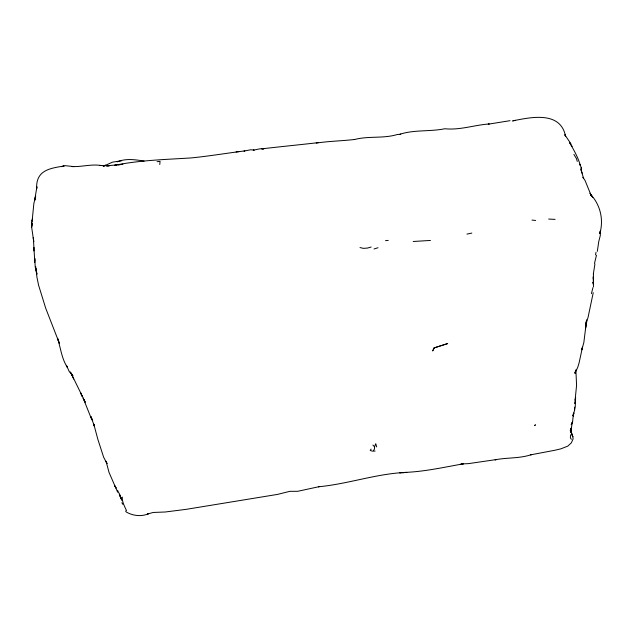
<?xml version="1.0" encoding="UTF-8"?>
<svg xmlns="http://www.w3.org/2000/svg" width="633" height="633" viewBox="0 0 633 633"><rect width="100%" height="100%" fill="white"/><g stroke="black" fill="none" stroke-linecap="round" stroke-linejoin="round"><path stroke-width="0.95" d="M34.728 262.545L34.775 258.414L35.203 266.786L36.928 274.224L35.986 268.487M376.682 446.938L375.749 443.686L374.554 446.835L374.53 448.971L373.027 451.179L375.132 451.028M593.406 280.324L593.295 276.787L593.358 284.13L592.757 282.271M575.864 369.814L576.576 385.347L575.08 400.357L575.65 397.698L574.954 403.632L575.397 401.18L575.255 407.09L574.511 409.907L574.471 407.122L574.661 410.026L573.023 415.778L573.822 413.04L573.387 416.031L573.458 413.214L572.564 422.124L571.195 424.68L572.367 422.108L571.362 428.106L570.262 430.749L571.156 428.137L571.053 431.999L570.626 430.147M31.682 227.374L32.038 223.006L31.682 227.374L33.755 241.679L33.32 237.533L34.736 261.073M33.881 250.961L34 247.368M593.358 278.9L593.438 273.464M122.296 497.071C121.987 501.929 124.574 506.384 126.545 510.673M570.626 434.8L570.365 437.854L571.362 439.286M159.769 164.509L160.054 161.36L157.047 161.716M586.569 320.353L583.824 342.659L581.806 349.804L582.447 347.295M593.24 292.683L588.112 317.117L585.897 324.642L586.601 320.029M597.315 251.372L598.778 241.442L600.313 235.476L600.266 230.974L599.799 233.648C603.898 219.857 600.385 204.633 590.478 194.323L592.749 197.385M583.602 178.522L581.007 169.604L581.229 167.476L579.781 164.121L580.255 165.253C578.048 157.245 573.799 149.974 569.732 142.86L572.153 146.405M586.538 320.385L585.478 328.899L586.625 320.14M594.933 263.914L593.358 273.907M592.963 287.548L591.412 293.657M32.117 221.083L33.85 203.557L35.685 195.929L34.649 200.479L36.904 186.767L36.635 188.848C35.82 170.427 49.303 168.338 64.044 166.02L61.583 166.669L65.025 165.672L73.745 166.574L72.154 166.566C81.989 166.993 91.627 163.828 101.438 165.553L99.911 165.435L109.295 165.822L106.502 165.846L122.921 164.287L118.284 164.857M32.117 221.146L32.497 218.915L31.65 222.452L31.816 225.791M575.373 371.682L575.033 373.517L575.587 370.962M595.526 254.917L596.033 252.282M575.539 371.009L575.136 372.742L577.676 367.512L579.068 362.986L582.455 347.311M594.514 263.336L596.468 255.21M371.128 449.09L370.21 450.419L372.299 451.131M103.314 166.297L112.516 162.135L121.631 160.774M103.234 166.344L105.418 165.173L103.638 165.996M374.024 248.991L378.02 247.725M117.232 161.874C125.785 158.179 135.185 159.658 144.087 161.067M371.152 247.028L367.441 248.073L363.397 248.358L360.003 247.558M463.19 463.847L460.848 464.211L463.19 463.847C443.852 467.296 424.411 471.656 404.724 472.424L406.821 472.44L399.621 472.772L403.973 472.677M396.851 134.647C383.005 138.73 368.137 135.81 354.338 139.577L354.646 139.482C341.883 140.953 328.923 141.159 316.231 143.074M512.311 121.014L515.46 120.31M513.189 120.784C531.585 117.065 560.83 110.965 565.617 136.586L564.81 134.726L570.895 143.778M466.956 234.107L471.83 233.086M116.432 165.086L114.581 165.316C139.885 160.165 165.458 159.556 191.031 157.934C209.064 156.169 226.875 153.139 244.836 150.891L244.021 151.073L250.803 149.76L254.134 150.1L253.327 150.203L259.941 148.81L263.89 148.834L261.793 148.842C280.633 146.642 299.338 144.822 318.225 142.647M400.08 134.188C414.473 129.583 429.997 131.791 444.841 128.752C460.017 130.319 474.339 124.994 489.19 123.965L488.296 124.171L510.048 120.689M238.57 151.627L239.132 151.54L236.069 151.96M397.453 134.528L400.784 134.164M385.497 240.659L388.243 240.405M430.472 240.445L413.23 241.482M400.515 472.748C372.853 474.9 346.101 484.237 318.431 486.769L319.238 486.627L297.708 491.311L289.874 491.327L277.444 494.413L186.055 509.359L165.189 512.002L153.146 512.461L147.513 514.051L148.375 513.767C141.365 516.9 132.74 515.832 126.204 511.955L125.556 510.981M548.661 219.05L555.078 219.398M463.103 463.862L468.365 463.641L496.343 459.574L495.109 459.803C507.025 457.43 519.535 458.64 531.269 454.676L530.668 454.842L554.722 450.285L560.854 448.844L567.817 446.115L571.346 442.871L573.094 438.906L572.857 436.817L570.539 430.938M531.989 220.07L535.645 220.474M372.877 445.039L374.554 446.835M573.902 154.397L576.481 158.646L577.264 161.439M591.997 196.365L590.019 193.215L591.182 195.494L585.034 180.468L582.969 177.287L583.531 178.577M90.899 417.479L92.64 420.47L90.899 417.479L83.145 398.102L85.233 402.216L71.244 373.581L73.673 379.04M121.884 502.729L122.786 504.303M120.302 495.599L117.493 490.282M71.838 374.902L70.31 371.982L72.93 375.804L69.242 371.539L66.394 365.304L67.454 367.472C61.63 358.745 60.705 348.047 57.571 338.291L59.328 343.213L45.703 308.216L38.581 285.214L36.951 277.309L35.709 266.612M120.199 496.391L121.394 498.725L119.313 494.357L121.797 500.418M117.643 492.197L109.018 472.376L106.035 461.212L107.056 463.657L103.662 457.287L97.846 439.302L93.787 424.157L94.428 426.333L90.899 416.498L91.872 419.141M570.555 430.946L572.857 436.817L570.626 430.013M581.007 169.604L582.138 173.205M581.229 167.476L581.505 171.179M593.311 282.144L593.485 286.789M434.159 347.881L432.663 350.951L434.167 347.897L447.697 343.561L434.159 347.881M535.312 424.878L534.782 425.463L535.312 424.878M114.984 486.279L114.526 485.598L116.156 488.067L114.984 486.279M81.966 396.052L80.81 393.069L81.966 396.052"/></g></svg>
